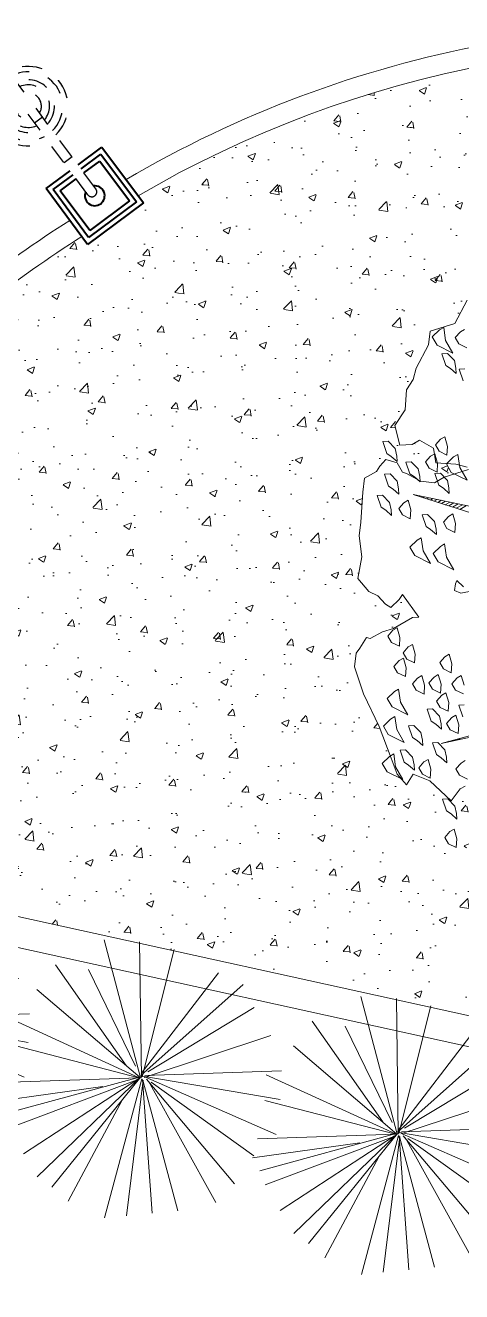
# Model space of a CAD drawing. Header units: metres. Extents: x 12093 to 20303, y 514 to 1412.
# Drawn here: x 19720.96 to 19723.13, y 698.43 to 704.74 of the extents above; entities that cross this region are included whole.
import ezdxf

# ---------------------------------------------------------------- set-up
doc = ezdxf.new("R2010")
doc.units = ezdxf.units.M
doc.linetypes.add('DASHED2', pattern=[9.525, 6.35, -3.175])
doc.layers.get('0').update_dxf_attribs({"lineweight": 13})
for name, color, linetype, lineweight in [('AMBI-GRASS', 104, 'Continuous', 20), ('ARBOLES', 52, 'Continuous', 13), ('grass', 64, 'Continuous', 13), ('JARDINERA', 132, 'Continuous', 40), ('Layer2', 43, 'Continuous', 20), ('MANZANAS-ORIGINALES', 147, 'Continuous', 9), ('SARDINEL', 52, 'Continuous', 20), ('TEX', 81, 'Continuous', 13)]:
    doc.layers.add(name, color=color, linetype=linetype, lineweight=lineweight)
doc.layers.add('Proyecciones', color=52, linetype='DASHED2')
pattern_1 = [(50, (19136.99335, 73.14804), (0.36436934, -0.03187817), [0.0381, -0.4191]), (355, (19136.99335, 73.14804), (-0.07048565, 0.38211329), [0.03048, -0.33528]), (100.451, (19137.0237, 73.1454), (0.293885, 0.35023338), [0.03238, -0.35618]), (46.1842, (19136.99335, 73.24964), (0.54215808, -0.08408466), [0.05715, -0.62865]), (96.6356, (19137.03853, 73.24264), (0.47480847, 0.4948511), [0.04857, -0.53427]), (351.184, (19136.99335, 73.24964), (0.4748092, 0.49485024), [0.04572, -0.50292]), (21, (19137.04415, 73.22424), (0.30322976, -0.20453104), [0.0381, -0.4191]), (326, (19137.04415, 73.22424), (0.12360406, 0.36837593), [0.03048, -0.33528]), (71.4514, (19137.06942, 73.2072), (0.42683298, 0.16384572), [0.03238, -0.35618]), (37.5, (19136.99335, 73.14804), (0.006177207, 0.169110078), [0, -0.331216, 0, -0.34036, 0, -0.33655]), (7.5, (19136.99335, 73.14804), (0.133639325, 0.20036115), [0, -0.194056, 0, -0.323596, 0, -0.12827]), (327.5, (19136.88007, 73.14804), (0.27118119, -0.011457488), [0, -0.127, 0, -0.39624, 0, -0.52578]), (317.5, (19136.82927, 73.14804), (0.29625836, 0.05085298), [0, -0.1651, 0, -0.263144, 0, -0.37338])]

# ---------------------------------------------------------------- blocks, each defined once
blk = doc.blocks.new('ghgfghgh')
at = {"layer": 'ARBOLES', "lineweight": 20}
for p, q in [((20000.3963, 664.232), (20000.5879, 664.1919)), ((20000.6033, 664.1653), (20000.3963, 664.232)), ((20000.4157, 664.2257), (20000.4185, 664.2274)), ((20000.4273, 664.222), (20000.4317, 664.2246)), ((20000.4389, 664.2183), (20000.445, 664.2218)), ((20000.4505, 664.2145), (20000.4582, 664.219)), ((20000.4621, 664.2108), (20000.4715, 664.2163)), ((20000.4736, 664.2071), (20000.4848, 664.2135)), ((20000.4852, 664.2033), (20000.498, 664.2107)), ((20000.4968, 664.1996), (20000.5113, 664.2079)), ((20000.5084, 664.1959), (20000.5245, 664.2052)), ((20000.52, 664.1921), (20000.5378, 664.2024)), ((20000.5316, 664.1884), (20000.551, 664.1996)), ((20000.5432, 664.1847), (20000.5643, 664.1968)), ((20000.4846, 663.4496), (20000.8603, 663.5513)), ((20000.8784, 663.5351), (20000.4846, 663.4496))]:
    blk.add_line(p, q, dxfattribs=at)
at = {"layer": 'grass'}
for p, q in [((20000.5268, 664.7692), (20000.5655, 664.842)), ((20000.45, 664.745), (20000.5268, 664.7692)), ((20000.5268, 664.7692), (20000.5268, 664.7692)), ((20000.4448, 664.7017), (20000.45, 664.745)), ((20000.4788, 664.7495), (20000.456, 664.7275)), ((20000.456, 664.7275), (20000.4714, 664.7009)), ((20000.4921, 664.7571), (20000.4788, 664.7495)), ((20000.498, 664.7162), (20000.4921, 664.7571)), ((20000.5445, 664.7431), (20000.5284, 664.7249)), ((20000.5284, 664.7249), (20000.5399, 664.705)), ((20000.5578, 664.7508), (20000.5445, 664.7431)), ((20000.4061, 664.6289), (20000.4448, 664.7017)), ((20000.4714, 664.7009), (20000.521, 664.6763)), ((20000.521, 664.6763), (20000.498, 664.7162)), ((20000.5399, 664.705), (20000.5647, 664.6927)), ((20000.4867, 664.6743), (20000.5039, 664.6753)), ((20000.4993, 664.6372), (20000.4867, 664.6743)), ((20000.5039, 664.6753), (20000.5259, 664.6525)), ((20000.5259, 664.6525), (20000.5307, 664.6287)), ((20000.3965, 664.5931), (20000.4061, 664.6289)), ((20000.5136, 664.6277), (20000.4993, 664.6372)), ((20000.5318, 664.6116), (20000.5136, 664.6277)), ((20000.5307, 664.6287), (20000.5318, 664.6116)), ((20000.5412, 664.6259), (20000.5584, 664.627)), ((20000.5538, 664.5889), (20000.5412, 664.6259)), ((20000.375, 664.5605), (20000.3965, 664.5931)), ((20000.3709, 664.4977), (20000.375, 664.5605)), ((20000.3386, 664.4488), (20000.3709, 664.4977)), ((20000.3541, 664.3871), (20000.3386, 664.4488)), ((20000.4158, 664.4025), (20000.3931, 664.3894)), ((20000.4603, 664.3778), (20000.4158, 664.4025)), ((20000.4822, 664.4057), (20000.4661, 664.3875)), ((20000.4955, 664.4134), (20000.4822, 664.4057)), ((20000.5042, 664.3829), (20000.4955, 664.4134)), ((20000.3003, 664.3982), (20000.3175, 664.3992)), ((20000.3129, 664.3611), (20000.3003, 664.3982)), ((20000.3175, 664.3992), (20000.3395, 664.3765)), ((20000.3395, 664.3765), (20000.3444, 664.3527)), ((20000.3736, 664.3882), (20000.3541, 664.3871)), ((20000.3931, 664.3894), (20000.3736, 664.3882)), ((20000.467, 664.3312), (20000.4603, 664.3778)), ((20000.4661, 664.3875), (20000.4776, 664.3676)), ((20000.4776, 664.3676), (20000.5024, 664.3553)), ((20000.5024, 664.3553), (20000.5042, 664.3829)), ((20000.2915, 664.3207), (20000.3099, 664.3414)), ((20000.3099, 664.3414), (20000.3457, 664.3318)), ((20000.3272, 664.3517), (20000.3129, 664.3611)), ((20000.3454, 664.3356), (20000.3272, 664.3517)), ((20000.3444, 664.3527), (20000.3454, 664.3356)), ((20000.3457, 664.3318), (20000.3588, 664.3091)), ((20000.373, 664.3338), (20000.3901, 664.3348)), ((20000.3856, 664.2967), (20000.373, 664.3338)), ((20000.3901, 664.3348), (20000.4121, 664.3121)), ((20000.451, 664.3522), (20000.4349, 664.3341)), ((20000.4349, 664.3341), (20000.4464, 664.3141)), ((20000.4643, 664.3599), (20000.451, 664.3522)), ((20000.473, 664.3295), (20000.4643, 664.3599)), ((20000.467, 664.3312), (20000.467, 664.3312)), ((20000.5299, 664.3272), (20000.467, 664.3312)), ((20000.4712, 664.3018), (20000.473, 664.3295)), ((20000.5234, 664.3497), (20000.5006, 664.3277)), ((20000.5006, 664.3277), (20000.516, 664.3011)), ((20000.5367, 664.3574), (20000.5234, 664.3497)), ((20000.5657, 664.3176), (20000.5299, 664.3272)), ((20000.5426, 664.3164), (20000.5367, 664.3574)), ((20000.2429, 664.2826), (20000.2808, 664.3044)), ((20000.2808, 664.3044), (20000.2915, 664.3207)), ((20000.3065, 664.2954), (20000.3237, 664.2964)), ((20000.3191, 664.2583), (20000.3065, 664.2954)), ((20000.3237, 664.2964), (20000.3457, 664.2737)), ((20000.3588, 664.3091), (20000.3631, 664.3015)), ((20000.3631, 664.3015), (20000.3751, 664.2983)), ((20000.3751, 664.2983), (20000.4196, 664.2736)), ((20000.3999, 664.2872), (20000.3856, 664.2967)), ((20000.418, 664.2711), (20000.3999, 664.2872)), ((20000.4121, 664.3121), (20000.417, 664.2883)), ((20000.417, 664.2883), (20000.418, 664.2711)), ((20000.4464, 664.3141), (20000.4712, 664.3018)), ((20000.4629, 664.2684), (20000.4932, 664.2858)), ((20000.4646, 664.298), (20000.4817, 664.299)), ((20000.4771, 664.2609), (20000.4646, 664.298)), ((20000.4817, 664.299), (20000.5037, 664.2763)), ((20000.4932, 664.2858), (20000.57, 664.31)), ((20000.516, 664.3011), (20000.5656, 664.2766)), ((20000.5656, 664.2766), (20000.5426, 664.3164)), ((20000.2377, 664.2392), (20000.2429, 664.2826)), ((20000.3334, 664.2489), (20000.3191, 664.2583)), ((20000.3516, 664.2327), (20000.3334, 664.2489)), ((20000.3457, 664.2737), (20000.3505, 664.2499)), ((20000.3505, 664.2499), (20000.3516, 664.2327)), ((20000.4196, 664.2736), (20000.4629, 664.2684)), ((20000.4915, 664.2515), (20000.4771, 664.2609)), ((20000.5096, 664.2354), (20000.4915, 664.2515)), ((20000.5037, 664.2763), (20000.5086, 664.2525)), ((20000.5086, 664.2525), (20000.5096, 664.2354)), ((20000.2316, 664.1449), (20000.2377, 664.2392)), ((20000.283, 664.2286), (20000.3001, 664.2297)), ((20000.2956, 664.1915), (20000.283, 664.2286)), ((20000.3001, 664.2297), (20000.3222, 664.2069)), ((20000.3222, 664.2069), (20000.327, 664.1831)), ((20000.3669, 664.2061), (20000.3508, 664.188)), ((20000.3802, 664.2138), (20000.3669, 664.2061)), ((20000.3889, 664.1834), (20000.3802, 664.2138)), ((20000.4041, 664.2295), (20000.4052, 664.2301)), ((20000.3099, 664.1821), (20000.2956, 664.1915)), ((20000.328, 664.166), (20000.3099, 664.1821)), ((20000.327, 664.1831), (20000.328, 664.166)), ((20000.3508, 664.188), (20000.3623, 664.168)), ((20000.3623, 664.168), (20000.3871, 664.1558)), ((20000.3871, 664.1558), (20000.3889, 664.1834)), ((20000.4242, 664.1683), (20000.4414, 664.1693)), ((20000.4368, 664.1312), (20000.4242, 664.1683)), ((20000.4414, 664.1693), (20000.4634, 664.1466)), ((20000.5204, 664.1706), (20000.5071, 664.163)), ((20000.5291, 664.1402), (20000.5204, 664.1706)), ((20000.2264, 664.1015), (20000.2316, 664.1449)), ((20000.4511, 664.1218), (20000.4368, 664.1312)), ((20000.4634, 664.1466), (20000.4682, 664.1228)), ((20000.5071, 664.163), (20000.491, 664.1448)), ((20000.491, 664.1448), (20000.5025, 664.1249)), ((20000.5025, 664.1249), (20000.5273, 664.1126)), ((20000.5273, 664.1126), (20000.5291, 664.1402)), ((20000.2343, 664.0355), (20000.2264, 664.1015)), ((20000.4084, 664.0882), (20000.3856, 664.0662)), ((20000.4217, 664.0959), (20000.4084, 664.0882)), ((20000.4276, 664.055), (20000.4217, 664.0959)), ((20000.4693, 664.1057), (20000.4511, 664.1218)), ((20000.4682, 664.1228), (20000.4693, 664.1057)), ((20000.3856, 664.0662), (20000.401, 664.0396)), ((20000.4506, 664.0151), (20000.4276, 664.055)), ((20000.4818, 664.0686), (20000.459, 664.0466)), ((20000.459, 664.0466), (20000.4744, 664.02)), ((20000.4951, 664.0763), (20000.4818, 664.0686)), ((20000.501, 664.0353), (20000.4951, 664.0763)), ((20000.2227, 663.9683), (20000.2343, 664.0355)), ((20000.401, 664.0396), (20000.4506, 664.0151)), ((20000.4744, 664.02), (20000.524, 663.9954)), ((20000.524, 663.9954), (20000.501, 664.0353)), ((20000.2564, 663.9272), (20000.2227, 663.9683)), ((20000.2847, 663.9133), (20000.2564, 663.9272)), ((20000.5295, 663.9513), (20000.5264, 663.9297)), ((20000.5264, 663.9297), (20000.546, 663.9217)), ((20000.5335, 663.9611), (20000.5295, 663.9513)), ((20000.554, 663.9413), (20000.5335, 663.9611)), ((20000.546, 663.9217), (20000.5834, 663.9293)), ((20000.3097, 663.8874), (20000.2847, 663.9133)), ((20000.326, 663.8766), (20000.3097, 663.8874)), ((20000.3519, 663.9017), (20000.326, 663.8766)), ((20000.3627, 663.918), (20000.3519, 663.9017)), ((20000.4139, 663.8467), (20000.3627, 663.918)), ((20000.3339, 663.8106), (20000.3944, 663.8455)), ((20000.3944, 663.8455), (20000.4139, 663.8467)), ((20000.2993, 663.8007), (20000.3339, 663.8106)), ((20000.3458, 663.8128), (20000.3325, 663.8051)), ((20000.3545, 663.7823), (20000.3458, 663.8128)), ((20000.228, 663.7494), (20000.2495, 663.782)), ((20000.2495, 663.782), (20000.2614, 663.7788)), ((20000.2614, 663.7788), (20000.2993, 663.8007)), ((20000.3325, 663.8051), (20000.3164, 663.7869)), ((20000.3164, 663.7869), (20000.3279, 663.767)), ((20000.3279, 663.767), (20000.3527, 663.7547)), ((20000.3527, 663.7547), (20000.3545, 663.7823)), ((20000.212, 663.6898), (20000.2172, 663.7331)), ((20000.2172, 663.7331), (20000.228, 663.7494)), ((20000.3804, 663.7529), (20000.3643, 663.7347)), ((20000.3643, 663.7347), (20000.3758, 663.7148)), ((20000.3937, 663.7606), (20000.3804, 663.7529)), ((20000.4024, 663.7302), (20000.3937, 663.7606)), ((20000.4006, 663.7025), (20000.4024, 663.7302)), ((20000.509, 663.7297), (20000.4957, 663.722)), ((20000.5177, 663.6992), (20000.509, 663.7297)), ((20000.2405, 663.6054), (20000.212, 663.6898)), ((20000.352, 663.7099), (20000.3359, 663.6918)), ((20000.3359, 663.6918), (20000.3474, 663.6718)), ((20000.3653, 663.7176), (20000.352, 663.7099)), ((20000.374, 663.6872), (20000.3653, 663.7176)), ((20000.3722, 663.6596), (20000.374, 663.6872)), ((20000.3758, 663.7148), (20000.4006, 663.7025)), ((20000.4957, 663.722), (20000.4796, 663.7038)), ((20000.4796, 663.7038), (20000.4911, 663.6839)), ((20000.5159, 663.6716), (20000.5177, 663.6992)), ((20000.3474, 663.6718), (20000.3722, 663.6596)), ((20000.4103, 663.655), (20000.3942, 663.6368)), ((20000.4236, 663.6626), (20000.4103, 663.655)), ((20000.4323, 663.6322), (20000.4236, 663.6626)), ((20000.4617, 663.658), (20000.4456, 663.6399)), ((20000.475, 663.6657), (20000.4617, 663.658)), ((20000.4837, 663.6353), (20000.475, 663.6657)), ((20000.4911, 663.6839), (20000.5159, 663.6716)), ((20000.5341, 663.6555), (20000.518, 663.6373)), ((20000.5474, 663.6632), (20000.5341, 663.6555)), ((20000.5561, 663.6328), (20000.5474, 663.6632)), ((20000.3372, 663.6127), (20000.3144, 663.5907)), ((20000.3505, 663.6204), (20000.3372, 663.6127)), ((20000.3564, 663.5795), (20000.3505, 663.6204)), ((20000.3942, 663.6368), (20000.4057, 663.6168)), ((20000.4057, 663.6168), (20000.4305, 663.6046)), ((20000.4305, 663.6046), (20000.4323, 663.6322)), ((20000.4456, 663.6399), (20000.4571, 663.6199)), ((20000.4571, 663.6199), (20000.482, 663.6077)), ((20000.482, 663.6077), (20000.4837, 663.6353)), ((20000.4991, 663.6087), (20000.4858, 663.601)), ((20000.5078, 663.5783), (20000.4991, 663.6087)), ((20000.518, 663.6373), (20000.5295, 663.6174)), ((20000.5295, 663.6174), (20000.5543, 663.6051)), ((20000.2898, 663.5027), (20000.2405, 663.6054)), ((20000.3144, 663.5907), (20000.3298, 663.5641)), ((20000.3794, 663.5396), (20000.3564, 663.5795)), ((20000.4858, 663.601), (20000.4697, 663.5828)), ((20000.4697, 663.5828), (20000.4812, 663.5629)), ((20000.506, 663.5506), (20000.5078, 663.5783)), ((20000.5393, 663.5698), (20000.5564, 663.5709)), ((20000.5518, 663.5327), (20000.5393, 663.5698)), ((20000.3385, 663.5337), (20000.3252, 663.526)), ((20000.3298, 663.5641), (20000.3794, 663.5396)), ((20000.3444, 663.4928), (20000.3385, 663.5337)), ((20000.4403, 663.557), (20000.4574, 663.558)), ((20000.4528, 663.5199), (20000.4403, 663.557)), ((20000.4574, 663.558), (20000.4794, 663.5353)), ((20000.4794, 663.5353), (20000.4843, 663.5115)), ((20000.4812, 663.5629), (20000.506, 663.5506)), ((20000.5175, 663.5307), (20000.5014, 663.5125)), ((20000.5308, 663.5384), (20000.5175, 663.5307)), ((20000.5395, 663.5079), (20000.5308, 663.5384)), ((20000.327, 663.4031), (20000.2898, 663.5027)), ((20000.3252, 663.526), (20000.3024, 663.504)), ((20000.3024, 663.504), (20000.3178, 663.4774)), ((20000.3674, 663.4529), (20000.3444, 663.4928)), ((20000.3815, 663.5053), (20000.3986, 663.5063)), ((20000.394, 663.4682), (20000.3815, 663.5053)), ((20000.3986, 663.5063), (20000.4206, 663.4836)), ((20000.4671, 663.5105), (20000.4528, 663.5199)), ((20000.4853, 663.4944), (20000.4671, 663.5105)), ((20000.4843, 663.5115), (20000.4853, 663.4944)), ((20000.5014, 663.5125), (20000.5129, 663.4926)), ((20000.5129, 663.4926), (20000.5378, 663.4803)), ((20000.5378, 663.4803), (20000.5395, 663.5079)), ((20000.3178, 663.4774), (20000.3674, 663.4529)), ((20000.4083, 663.4588), (20000.394, 663.4682)), ((20000.4265, 663.4427), (20000.4083, 663.4588)), ((20000.4206, 663.4836), (20000.4255, 663.4598)), ((20000.4255, 663.4598), (20000.4265, 663.4427)), ((20000.4569, 663.4514), (20000.4741, 663.4524)), ((20000.4695, 663.4143), (20000.4569, 663.4514)), ((20000.4741, 663.4524), (20000.4961, 663.4296)), ((20000.5058, 663.4542), (20000.5095, 663.4563)), ((20000.5348, 663.4605), (20000.5435, 663.4655)), ((20000.3219, 663.4089), (20000.2991, 663.3869)), ((20000.3352, 663.4165), (20000.3219, 663.4089)), ((20000.3411, 663.3756), (20000.3352, 663.4165)), ((20000.3551, 663.4281), (20000.3723, 663.4291)), ((20000.3677, 663.391), (20000.3551, 663.4281)), ((20000.3723, 663.4291), (20000.3943, 663.4063)), ((20000.4838, 663.4048), (20000.4695, 663.4143)), ((20000.4961, 663.4296), (20000.5009, 663.4059)), ((20000.2991, 663.3869), (20000.3145, 663.3603)), ((20000.3457, 663.3534), (20000.327, 663.4031)), ((20000.3641, 663.3357), (20000.3411, 663.3756)), ((20000.382, 663.3815), (20000.3677, 663.391)), ((20000.4002, 663.3654), (20000.382, 663.3815)), ((20000.3943, 663.4063), (20000.3992, 663.3825)), ((20000.3992, 663.3825), (20000.4002, 663.3654)), ((20000.4296, 663.3913), (20000.4135, 663.3731)), ((20000.4135, 663.3731), (20000.425, 663.3531)), ((20000.4429, 663.3989), (20000.4296, 663.3913)), ((20000.4516, 663.3685), (20000.4429, 663.3989)), ((20000.4498, 663.3409), (20000.4516, 663.3685)), ((20000.502, 663.3887), (20000.4838, 663.4048)), ((20000.5009, 663.4059), (20000.502, 663.3887)), ((20000.5467, 663.388), (20000.5306, 663.3698)), ((20000.5306, 663.3698), (20000.5421, 663.3499)), ((20000.56, 663.3956), (20000.5467, 663.388)), ((20000.3145, 663.3603), (20000.3641, 663.3357)), ((20000.3751, 663.3199), (20000.3457, 663.3534)), ((20000.3966, 663.3525), (20000.3751, 663.3199)), ((20000.4487, 663.3322), (20000.3966, 663.3525)), ((20000.425, 663.3531), (20000.4498, 663.3409)), ((20000.5151, 663.2696), (20000.4487, 663.3322)), ((20000.5421, 663.3499), (20000.567, 663.3376)), ((20000.5442, 663.3066), (20000.5151, 663.2696)), ((20000.5593, 663.3153), (20000.5442, 663.3066)), ((20000.4882, 663.2744), (20000.5053, 663.2754)), ((20000.5007, 663.2373), (20000.4882, 663.2744)), ((20000.5053, 663.2754), (20000.5273, 663.2527)), ((20000.5273, 663.2527), (20000.5322, 663.2289)), ((20000.5151, 663.2278), (20000.5007, 663.2373)), ((20000.5332, 663.2117), (20000.5151, 663.2278)), ((20000.5322, 663.2289), (20000.5332, 663.2117)), ((20000.5115, 663.1726), (20000.4954, 663.1544)), ((20000.5248, 663.1803), (20000.5115, 663.1726)), ((20000.5335, 663.1498), (20000.5248, 663.1803)), ((20000.4954, 663.1544), (20000.5069, 663.1345)), ((20000.5069, 663.1345), (20000.5317, 663.1222)), ((20000.5317, 663.1222), (20000.5335, 663.1498))]:
    blk.add_line(p, q, dxfattribs=at)
blk = doc.blocks.new('fghgg')
at = {"layer": 'JARDINERA'}
for p, q in [((19983.6623, 670.5354), (19983.6623, 670.8816)), ((19983.6623, 670.8816), (19983.8107, 670.8816)), ((19983.687, 670.5601), (19983.687, 670.8569)), ((19983.687, 670.8569), (19983.8107, 670.8569)), ((19983.8601, 670.8816), (19984.0085, 670.8816)), ((19983.8601, 670.8569), (19983.9838, 670.8569)), ((19983.9838, 670.8569), (19983.9838, 670.5601)), ((19984.0085, 670.8816), (19984.0085, 670.5354)), ((19983.7117, 670.5848), (19983.7117, 670.8321)), ((19983.7117, 670.8321), (19983.8107, 670.8321)), ((19983.8601, 670.8321), (19983.9591, 670.8321)), ((19983.9591, 670.8321), (19983.9591, 670.5848)), ((19983.9591, 670.5848), (19983.7117, 670.5848)), ((19984.0085, 670.5354), (19983.6623, 670.5354)), ((19983.9838, 670.5601), (19983.687, 670.5601))]:
    blk.add_line(p, q, dxfattribs=at)
blk.add_arc((19983.8354, 670.7085), 0.0495, 120, 60, dxfattribs=at)
at = {"layer": 'Proyecciones', "ltscale": 0.005}
for p, q in [((19983.8601, 671.401), (19983.8107, 671.401)), ((19983.8107, 670.7332), (19983.8107, 671.401)), ((19983.8601, 670.7332), (19983.8601, 671.401)), ((19983.8601, 671.1784), (19983.8107, 671.1784)), ((19983.8601, 670.9311), (19983.8107, 670.9311))]:
    blk.add_line(p, q, dxfattribs=at)
for centre, radius, start, end in [((19983.8354, 671.265), 0.1979, 277.18076, 262.81924), ((19983.8354, 671.265), 0.1714, 278.29892, 261.70108), ((19983.8354, 671.265), 0.1309, 100.89339, 259.10661), ((19983.8354, 671.265), 0.1061, 103.47486, 256.52514), ((19983.8354, 671.265), 0.1309, 280.89339, 79.10661), ((19983.8354, 671.265), 0.1061, 283.47486, 76.52514), ((19983.8354, 671.265), 0.0657, 112.12793, 247.87207), ((19983.8354, 671.265), 0.0657, 292.12793, 67.87207), ((19983.8354, 670.7332), 0.0247, 180, 0)]:
    blk.add_arc(centre, radius, start, end, dxfattribs=at)
at = {"layer": 'SARDINEL'}
blk.add_line((19983.7117, 670.5848), (19983.7117, 670.5848), dxfattribs=at)
blk = doc.blocks.new('Arbust11')
for p, q in [((0.0378, 0.4871), (-0.0937, 0.9403)), ((0.0408, 0.4825), (0.0377, 0.9348)), ((0.0408, 0.5449), (0.1405, 0.941)), ((-0.1618, 0.888), (0.0377, 0.4856)), ((0.0439, 0.4856), (0.3088, 0.8724)), ((0.0595, 0.5199), (0.1997, 0.8474)), ((0.0377, 0.4856), (-0.274, 0.8225)), ((-0.0621, 0.5573), (-0.3332, 0.7944)), ((0.0439, 0.4794), (0.3805, 0.7788)), ((-0.3488, 0.7476), (0.0408, 0.4856)), ((0.0283, 0.4856), (-0.3738, 0.7039)), ((0.047, 0.4794), (0.4366, 0.6759)), ((0.0314, 0.4856), (-0.4049, 0.6104)), ((-0.433, 0.5262), (0.0439, 0.4825)), ((0.0533, 0.4887), (0.474, 0.5137)), ((0.0439, 0.4825), (-0.4267, 0.4669)), ((-0.0527, 0.4794), (-0.4267, 0.3952)), ((0.0408, 0.4762), (-0.3893, 0.2673)), ((0.0408, 0.47), (-0.3364, 0.2174)), ((0.0408, 0.4731), (-0.274, 0.1581)), ((0.0377, 0.4669), (-0.2117, 0.0988)), ((0.0501, 0.4638), (-0.0215, 0.0146)), ((0.047, 0.4856), (0.499, 0.4263)), ((0.0501, 0.4794), (0.2901, 0.0832)), ((0.0501, 0.4731), (0.4304, 0.2454)), ((0.0533, 0.47), (0.1935, 0.0177)), ((0.0564, 0.4762), (0.3649, 0.1425)), ((0.072, 0.4762), (0.4647, 0.3484)), ((0.0501, 0.4544), (-0.1088, 0.0209)), ((0.0533, 0.4451), (0.0907, 0.0271))]:
    blk.add_line(p, q)

msp = doc.modelspace()

# ---------------------------------------------------------------- hatches: boundary and pattern name
at = {"layer": 'grass'}
h = msp.add_hatch(dxfattribs=at)
h.set_pattern_fill('AR-CONC', color=256, scale=0.002, style=0)
h.set_pattern_definition(pattern_1)
h.paths.add_polyline_path([(19723.3452, 704.562, 0.045941), (19722.378, 704.3006), (19723.196, 704.0063)])
h = msp.add_hatch(dxfattribs=at)
h.set_pattern_fill('AR-CONC', color=256, scale=0.002, style=0)
h.set_pattern_definition(pattern_1)
h.paths.add_polyline_path([(19723.196, 704.0063), (19722.378, 704.3006, 0.0249), (19721.8783, 704.086), (19721.7195, 703.4044), (19722.9276, 703.0747), (19722.9646, 703.1443), (19722.9685, 703.159), (19722.9757, 703.2184), (19722.9853, 703.2214)])
h = msp.add_hatch(dxfattribs=at)
h.set_pattern_fill('AR-CONC', color=256, scale=0.002, style=0)
h.set_pattern_definition(pattern_1)
h.paths.add_polyline_path([(19721.8783, 704.086, 0.018678), (19721.5188, 703.893), (19721.5452, 703.8574), (19721.2672, 703.651), (19721.238, 703.6903, 0.007876), (19721.0723, 703.581), (19721.7195, 703.4044)])
h = msp.add_hatch(dxfattribs=at)
h.set_pattern_fill('AR-CONC', color=256, scale=0.002, style=0)
h.set_pattern_definition(pattern_1)
h.paths.add_polyline_path([(19723.599, 703.6903), (19723.6932, 703.7766), (19723.7172, 703.7905), (19723.7739, 703.7753), (19723.7177, 703.6788), (19723.7592, 703.6068), (19723.7901, 703.6086), (19723.8286, 703.5649), (19723.8353, 703.5688), (19723.8393, 703.5549), (19723.9503, 703.5252), (19723.9965, 703.5838), (19723.9512, 703.7176), (19724.001, 703.7144), (19724.0091, 703.7139), (19723.196, 704.0063), (19722.9853, 703.2214), (19723.0975, 703.2567), (19723.1588, 703.3721), (19723.205, 703.4308), (19723.222, 703.4566), (19723.289, 703.4793), (19723.3628, 703.4899), (19723.4108, 703.5176), (19723.4431, 703.6002), (19723.4532, 703.6381), (19723.4772, 703.6519), (19723.558, 703.6506)])
h.paths.add_polyline_path([(19723.7684, 703.6848), (19723.8045, 703.7197), (19723.8256, 703.7319), (19723.8349, 703.667), (19723.8714, 703.6037), (19723.7927, 703.6427)], flags=16)
h.paths.add_polyline_path([(19723.8998, 703.6764), (19723.9254, 703.7052), (19723.9465, 703.7174), (19723.9603, 703.6691), (19723.9574, 703.6253), (19723.9181, 703.6447)], flags=16)
h = msp.add_hatch(dxfattribs=at)
h.set_pattern_fill('AR-CONC', color=256, scale=0.002, style=0)
h.set_pattern_definition(pattern_1)
h.paths.add_polyline_path([(19721.7195, 703.4044), (19721.0723, 703.581, 0.038964), (19720.3075, 702.9671, -0.015724), (19720.2042, 702.8529), (19720.1877, 702.7715), (19721.5045, 702.4818)])
h = msp.add_hatch(dxfattribs=at)
h.set_pattern_fill('AR-CONC', color=256, scale=0.002, style=0)
h.set_pattern_definition(pattern_1)
h.paths.add_polyline_path([(19722.8502, 702.826), (19722.8567, 702.9257), (19722.8908, 702.9774), (19722.906, 703.0342), (19722.9276, 703.0747), (19721.7195, 703.4044), (19721.5045, 702.4818), (19722.6256, 702.2351), (19722.6293, 702.2666), (19722.639, 702.4161), (19722.6473, 702.4849), (19722.7073, 702.5195), (19722.7243, 702.5454), (19722.7534, 702.5782), (19722.8102, 702.5629), (19722.831, 702.5269), (19722.8379, 702.5149), (19722.8568, 702.5099), (19722.9092, 702.4808), (19722.8962, 702.4923), (19722.8735, 702.5073), (19722.8536, 702.5661), (19722.8807, 702.5678), (19722.9156, 702.5317), (19722.9234, 702.4939), (19722.9247, 702.4722), (19722.9274, 702.4707), (19722.9962, 702.4624), (19723.0117, 702.4713), (19722.9988, 702.5094), (19723.026, 702.511), (19723.0458, 702.4906), (19723.0962, 702.5064), (19723.0803, 702.5143), (19723.056, 702.5565), (19723.0581, 702.5585), (19723.0116, 702.5615), (19723.0122, 702.5593), (19723.0094, 702.5155), (19722.97, 702.5349), (19722.9517, 702.5666), (19722.9773, 702.5954), (19722.9963, 702.6063), (19722.992, 702.6359), (19722.9214, 702.6751), (19722.8854, 702.6543), (19722.8545, 702.6525), (19722.8235, 702.6506), (19722.799, 702.7485)])
h.paths.add_polyline_path([(19722.7383, 702.6683), (19722.7655, 702.67), (19722.8004, 702.6339), (19722.8081, 702.5961), (19722.8098, 702.569), (19722.7809, 702.5945), (19722.7582, 702.6095)], flags=16)
h = msp.add_hatch(dxfattribs=at)
h.set_pattern_fill('AR-CONC', color=256, scale=0.002, style=0)
h.set_pattern_definition(pattern_1)
h.paths.add_polyline_path([(19721.5045, 702.4818), (19720.1877, 702.7715), (19719.9338, 701.5221), (19721.1914, 701.1385)])
h = msp.add_hatch(dxfattribs=at)
h.set_pattern_fill('AR-CONC', color=256, scale=0.002, style=0)
h.set_pattern_definition(pattern_1)
h.paths.add_polyline_path([(19722.6442, 701.9511), (19722.6151, 701.9864), (19722.6336, 702.093), (19722.6211, 702.1978), (19722.6256, 702.2351), (19721.5045, 702.4818), (19721.1914, 701.1385), (19722.3725, 700.9392)])
h = msp.add_hatch(dxfattribs=at)
h.set_pattern_fill('AR-CONC', color=256, scale=0.002, style=0)
h.set_pattern_definition(pattern_1)
h.paths.add_polyline_path([(19722.5982, 701.5447), (19722.6065, 701.6135), (19722.6236, 701.6393), (19722.6577, 701.691), (19722.6766, 701.686), (19722.7366, 701.7206), (19722.7915, 701.7363), (19722.8875, 701.7917), (19722.9184, 701.7936), (19722.8372, 701.9066), (19722.8201, 701.8808), (19722.779, 701.8411), (19722.7532, 701.8581), (19722.7135, 701.8992), (19722.6687, 701.9213), (19722.6442, 701.9511), (19722.3725, 700.9392), (19723.0629, 700.8227), (19723.0562, 700.8271), (19723.0363, 700.8859), (19723.0634, 700.8875), (19723.0983, 700.8515), (19723.1057, 700.8154), (19723.1643, 700.8056), (19723.1604, 700.817), (19723.1876, 700.8186), (19723.2072, 700.7984), (19723.2412, 700.9089), (19723.149, 700.9509), (19723.125, 700.937), (19723.0789, 700.8784), (19722.9736, 700.9776), (19722.891, 701.0099), (19722.8569, 700.9582), (19722.8313, 700.9873), (19722.7608, 701.0221), (19722.7364, 701.0643), (19722.7725, 701.0992), (19722.7764, 701.1015), (19722.7215, 701.248), (19722.6435, 701.4109)])
h.paths.add_polyline_path([(19723.16, 700.9152), (19723.1811, 700.9273), (19723.1949, 700.8791), (19723.1921, 700.8353), (19723.1527, 700.8547), (19723.1344, 700.8864)], flags=16)
h = msp.add_hatch(dxfattribs=at)
h.set_pattern_fill('AR-CONC', color=256, scale=0.002, style=0)
h.set_pattern_definition(pattern_1)
h.paths.add_polyline_path([(19721.1914, 701.1385), (19719.9338, 701.5221), (19719.7385, 700.5606), (19720.9925, 700.2847)])
h = msp.add_hatch(dxfattribs=at)
h.set_pattern_fill('AR-CONC', color=256, scale=0.002, style=0)
h.set_pattern_definition(pattern_1)
h.paths.add_polyline_path([(19722.3725, 700.9392), (19721.1914, 701.1385), (19720.9925, 700.2847), (19722.1295, 700.0345)])
h = msp.add_hatch(dxfattribs=at)
h.set_pattern_fill('AR-CONC', color=256, scale=0.002, style=0)
h.set_pattern_definition(pattern_1)
h.paths.add_polyline_path([(19723.1457, 700.5989), (19723.1341, 700.619), (19723.1597, 700.6478), (19723.161, 700.6486), (19723.1923, 700.7502), (19723.1803, 700.7582), (19723.1643, 700.8056), (19723.1057, 700.8154), (19723.1061, 700.8137), (19723.1077, 700.7866), (19723.0789, 700.8121), (19723.0629, 700.8227), (19722.3725, 700.9392), (19722.1295, 700.0345), (19722.9184, 699.861)])
h.paths.add_polyline_path([(19723.0477, 700.6957), (19723.0732, 700.7245), (19723.0943, 700.7367), (19723.1081, 700.6884), (19723.1053, 700.6446), (19723.0659, 700.664)], flags=16)
h = msp.add_hatch(dxfattribs=at)
h.set_pattern_fill('AR-CONC', color=256, scale=0.002, style=0)
h.set_pattern_definition(pattern_1)
h.paths.add_polyline_path([(19723.5998, 700.0593), (19723.3777, 700.1391), (19723.405, 700.2028), (19723.3652, 700.2438), (19723.3597, 700.3366), (19723.3647, 700.3555), (19723.4266, 700.3593), (19723.4714, 700.3371), (19723.4972, 700.32), (19723.4951, 700.3347), (19723.4827, 700.3563), (19723.4907, 700.3653), (19723.4805, 700.436), (19723.4778, 700.4378), (19723.4579, 700.4966), (19723.4717, 700.4974), (19723.4653, 700.5416), (19723.4376, 700.5896), (19723.3531, 700.6528), (19723.351, 700.6728), (19723.3333, 700.6637), (19723.3505, 700.6772), (19723.3401, 700.7759), (19723.2072, 700.7983), (19723.2225, 700.7825), (19723.2302, 700.7448), (19723.2318, 700.7176), (19723.203, 700.7432), (19723.1923, 700.7502), (19723.161, 700.6486), (19723.1808, 700.66), (19723.1946, 700.6117), (19723.1917, 700.5679), (19723.1524, 700.5874), (19723.1457, 700.5989), (19722.9184, 699.861), (19724.1172, 699.5972), (19724.1909, 699.8217), (19724.1232, 699.8176), (19724.0545, 699.8259), (19723.9977, 699.8411), (19723.934, 699.8683), (19723.8841, 699.8715), (19723.8015, 699.9038), (19723.736, 699.962), (19723.6206, 700.0233)])
h.paths.add_polyline_path([(19723.2543, 700.4353), (19723.2149, 700.4547), (19723.1966, 700.4864), (19723.2222, 700.5152), (19723.2433, 700.5274), (19723.2571, 700.4791)], flags=16)
h.paths.add_polyline_path([(19723.337, 700.5112), (19723.2976, 700.5306), (19723.2794, 700.5623), (19723.3049, 700.5911), (19723.326, 700.6033), (19723.3398, 700.555)], flags=16)
h.paths.add_polyline_path([(19723.2972, 700.6288), (19723.2578, 700.6483), (19723.2396, 700.6799), (19723.2651, 700.7087), (19723.2862, 700.7209), (19723.3, 700.6726)], flags=16)

# ---------------------------------------------------------------- linework, layer by layer
at = {"layer": 'Layer2'}
for centre, radius, start, end in [((19724.2812, 699.1791), 5.5636, 80.81781, 120.48316), ((19724.2812, 699.1791), 5.4636, 80.87964, 120.37072), ((19724.623, 698.3746), 6.4019, 122.55273, 133.26985), ((19724.623, 698.3746), 6.3019, 122.48836, 133.21871)]:
    msp.add_arc(centre, radius, start, end, dxfattribs=at)
at = {"layer": 'MANZANAS-ORIGINALES'}
for p, q in [((19803.5345, 682.1234), (19712.657, 702.1187)), ((19803.4423, 681.9901), (19712.6246, 701.9716))]:
    msp.add_line(p, q, dxfattribs=at)

# ---------------------------------------------------------------- block references
at = {"layer": 'AMBI-GRASS', "ltscale": 0.05, "xscale": 1.499999999998325, "yscale": 1.499999999998325, "zscale": 1.499999999998325, "rotation": 49.16166176348414}
for p in [(19720.7808, 699.2627), (19722.0372, 698.9784), (19723.3171, 698.6969), (19724.3991, 698.4755)]:
    msp.add_blockref('Arbust11', p, dxfattribs=at)
at = {"layer": 'grass', "xscale": 1.586003757394792, "yscale": 1.586003757394792, "zscale": 1.586003757394792}
msp.add_blockref('ghgfghgh', (-11997.8132, -351.0697), dxfattribs=at)
at = {"layer": 'TEX', "lineweight": 20, "rotation": 36.60221974694078}
msp.add_blockref('fghgg', (4078.3063, -11750.0291), dxfattribs=at)

doc.saveas('drawing.dxf')
